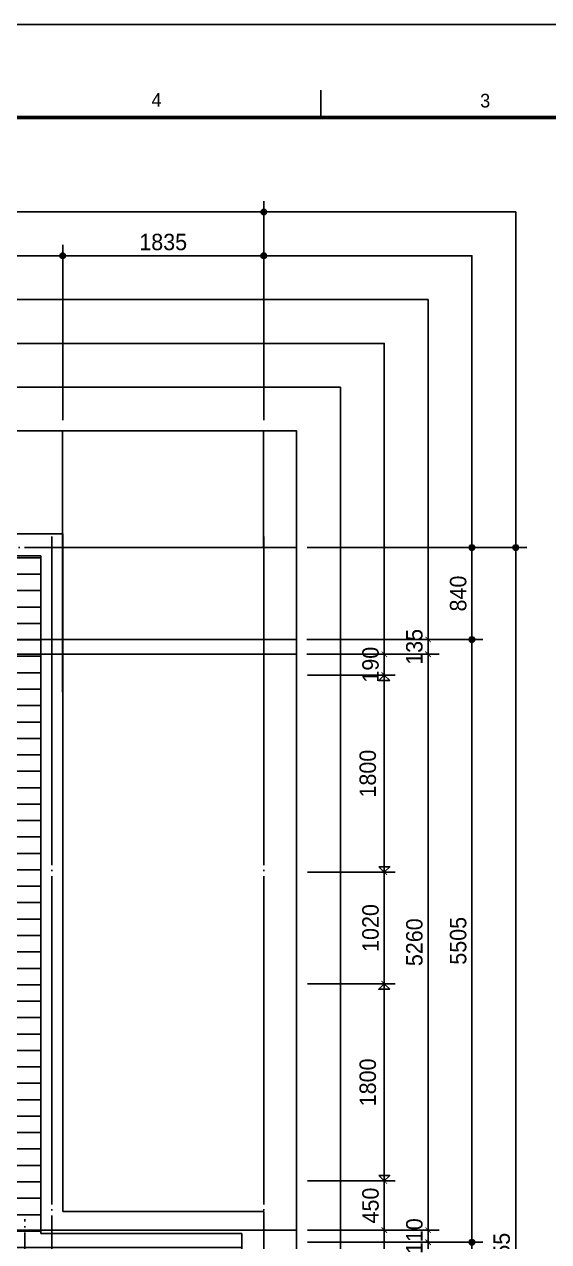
# Model space of a CAD drawing. Header units: millimetres. Extents: x -24416 to 92204, y -190080 to 23760.
# Drawn here: x 30344 to 35129, y -82399 to -71280 of the extents above; entities that cross this region are included whole.
import ezdxf
from ezdxf.enums import TextEntityAlignment as Align

# ---------------------------------------------------------------- set-up
doc = ezdxf.new("R2010")
doc.units = ezdxf.units.MM
doc.header["$LTSCALE"] = 50
doc.linetypes.add('AUDIT_D_220706163347-0', pattern=[0])
doc.linetypes.add('CEN', pattern=[62, 60, -1, 0, -1])
doc.layers.get('defpoints').update_dxf_attribs({"color": 139})
for name, color, linetype in [('AA-BORD-FORM', 7, 'Continuous'), ('AA-BORD-TEXT', 3, 'Continuous'), ('AA-XXXX-DIMS', 7, 'Continuous'), ('ARDM', 7, 'Continuous'), ('CEN_CON', 1, 'CEN'), ('CEN_WALL', 12, 'CEN'), ('DIM', 7, 'AUDIT_D_220706163347-0'), ('ELE3_CON', 7, 'Continuous'), ('HAT', 9, 'Continuous'), ('실명박스', 7, 'AUDIT_D_220706163347-0')]:
    doc.layers.add(name, color=color, linetype=linetype)
doc.layers.add('MC', color=135, linetype='Continuous', plot=False)
doc.styles.add('HAUD01', font='Dotum.ttf')
doc.styles.add('맑은고딕', font='malgun.ttf', dxfattribs={"width": 0.9})
doc.dimstyles.new('DIM-50', dxfattribs={"dimscale": 50, "dimtxt": 3, "dimasz": 1, "dimexe": 2, "dimexo": 2, "dimgap": 1, "dimtad": 1, "dimdec": 0, "dimzin": 0, "dimdsep": 46, "dimtxsty": '맑은고딕', "dimblk1": 'DIMDOT', "dimblk2": 'DIMDOT', "dimsah": 1, "dimcen": 0.09, "dimdle": 2, "dimclrd": 7, "dimclre": 7, "dimclrt": 3, "dimadec": 0, "dimazin": 0, "dimtfac": 1, "dimtdec": 0, "dimtix": 1, "dimtmove": 2, "dimatfit": 3, "dimldrblk": 'DIMDOT', "dimfxl": 1, "dimtolj": 1, "dimtzin": 0, "dimarcsym": 0})
doc.dimstyles.new('MCDIM-50', dxfattribs={"dimscale": 50, "dimtxt": 3, "dimasz": 1, "dimexe": 2, "dimexo": 2, "dimgap": 1, "dimtad": 1, "dimdec": 0, "dimzin": 0, "dimdsep": 46, "dimtxsty": '맑은고딕', "dimblk1": 'ARCHTICK', "dimblk2": 'ARCHTICK', "dimsah": 1, "dimcen": 0.09, "dimdle": 2, "dimclrd": 7, "dimclre": 7, "dimclrt": 3, "dimadec": 0, "dimazin": 0, "dimtfac": 1, "dimtdec": 0, "dimtix": 1, "dimtmove": 2, "dimatfit": 3, "dimldrblk": 'ARCHTICK', "dimfxl": 1, "dimtolj": 1, "dimtzin": 0, "dimarcsym": 0})
doc.dimstyles.new('외부100-win', dxfattribs={"dimscale": 50, "dimtxt": 3, "dimasz": 1, "dimexe": 2, "dimexo": 2.5, "dimgap": 1.5, "dimtad": 1, "dimdec": 0, "dimzin": 0, "dimdsep": 46, "dimtxsty": '맑은고딕', "dimblk": 'DO2-2', "dimblk1": 'DO2-2', "dimblk2": 'DIMDOT', "dimcen": 0.09, "dimdle": 2, "dimclrd": 7, "dimclre": 7, "dimclrt": 3, "dimadec": 0, "dimazin": 0, "dimtfac": 1, "dimtdec": 0, "dimtix": 1, "dimtmove": 2, "dimatfit": 3, "dimldrblk": 'DO2-2', "dimfxl": 1, "dimtolj": 1, "dimtzin": 0, "dimarcsym": 0})

# ---------------------------------------------------------------- blocks, each defined once
blk = doc.blocks.new('XR-FORM 청주월명')
at = {"layer": 'AA-BORD-FORM', "color": 2}
blk.add_line((661, 577), (661, 582), dxfattribs=at)
at = {"layer": 'AA-BORD-FORM', "color": 1}
blk.add_lwpolyline([(0, 0), (841, 0), (841, 594), (0, 594)], close=True, dxfattribs=at)
at = {"layer": 'AA-BORD-FORM', "color": 2, "const_width": 0.682}
blk.add_lwpolyline([(21, 17), (21, 577), (821, 577), (821, 17)], close=True, dxfattribs=at)
at = {"layer": 'AA-BORD-TEXT', "color": 7, "style": 'HAUD01'}
for s, p in [('4', (631, 580.19)), ('3', (691, 580.06))]:
    blk.add_text(s, height=2.5, dxfattribs=at).set_placement(p, align=Align.MIDDLE_CENTER)
blk = doc.blocks.new('U-121B(기본)1', base_point=(-58207, -129496))
at = {"layer": 'HAT', "ltscale": 100}
h = blk.add_hatch(dxfattribs=at)
h.set_pattern_fill('_USER', color=8, scale=150, pattern_type=0)
h.set_pattern_definition([(360, (-490988.91, -75402.56), (3e-15, 150), [])])
h.paths.add_polyline_path([(-58407, -123036), (-58407, -120606), (-60242, -120606), (-60242, -114416), (-61582, -114416), (-61582, -123036)])
at = {"layer": 'CEN_CON'}
for p, q in [((-60142, -114241), (-60142, -120896)), ((-58207, -114241), (-58207, -129796)), ((-66591, -114341), (-57916, -114341)), ((-60387, -129796), (-60387, -120476))]:
    blk.add_line(p, q, dxfattribs=at)
at = {"layer": 'CEN_WALL'}
blk.add_line((-57912, -115181), (-66587, -115181), dxfattribs=at)
at = {"layer": 'ELE3_CON'}
for p, q in [((-61582, -114216), (-60042, -114216)), ((-60042, -114216), (-60042, -120406)), ((-61582, -114416), (-60242, -114416)), ((-60242, -114416), (-60242, -120606)), ((-60042, -120406), (-58207, -120406)), ((-58207, -120406), (-58207, -123036)), ((-60242, -120606), (-58407, -120606)), ((-58407, -120606), (-58407, -123036))]:
    blk.add_line(p, q, dxfattribs=at)
at = {"layer": 'MC'}
for p, q in [((-57912, -115316), (-66587, -115316)), ((-57907, -120576), (-63687, -120576))]:
    blk.add_line(p, q, dxfattribs=at)
blk = doc.blocks.new('A$C415C5DAF')
at = {"layer": 'CEN_CON'}
for p, q in [((18208, -95756), (18208, -93371)), ((20043, -94436), (20043, -93371))]:
    blk.add_line(p, q, dxfattribs=at)
blk = doc.blocks.new('DIMDOT')
at = {"layer": 'AA-XXXX-DIMS'}
for p, q in [((-1.5, 0), (1.5, 0)), ((0, -1.5), (0, 1.5))]:
    blk.add_line(p, q, dxfattribs=at)
for radius in [0.5, 0.25]:
    blk.add_circle((0, 0), radius, dxfattribs=at)
blk = doc.blocks.new('*D311')
at = {"layer": 'defpoints', "color": 0, "transparency": 16777216}
for p in [(35916, -106164), (37516, -106164), (35916, -108699)]:
    blk.add_point(p, dxfattribs=at)
at = {"layer": 'DIM', "color": 7, "lineweight": -2, "transparency": 16777216}
for p, q in [((36016, -106164), (37616, -106164)), ((37516, -108649), (37516, -106214)), ((36016, -108699), (37616, -108699))]:
    blk.add_line(p, q, dxfattribs=at)
at = {"layer": 'DIM', "color": 7, "lineweight": -2, "transparency": 16777216, "xscale": 50, "yscale": 50, "zscale": 50}
for p, rotation in [((37516, -106164), 90), ((37516, -108699), 270)]:
    blk.add_blockref('DIMDOT', p, dxfattribs=dict(at, rotation=rotation))
at = {"layer": 'DIM', "color": 3, "transparency": 16777216, "insert": (37391, -107431), "char_height": 150, "attachment_point": 5, "rotation": 90, "style": 'HAUD01'}
blk.add_mtext('\\A1;2535', dxfattribs=at)
blk = doc.blocks.new('*D312')
at = {"layer": 'defpoints', "color": 0, "transparency": 16777216}
for p in [(35914, -100659), (37516, -100659), (35916, -106164)]:
    blk.add_point(p, dxfattribs=at)
at = {"layer": 'DIM', "color": 7, "lineweight": -2, "transparency": 16777216}
for p, q in [((36014, -100659), (37616, -100659)), ((37516, -106114), (37516, -100709)), ((36016, -106164), (37616, -106164))]:
    blk.add_line(p, q, dxfattribs=at)
at = {"layer": 'DIM', "color": 7, "lineweight": -2, "transparency": 16777216, "xscale": 50, "yscale": 50, "zscale": 50}
for p, rotation in [((37516, -100659), 90), ((37516, -106164), 270)]:
    blk.add_blockref('DIMDOT', p, dxfattribs=dict(at, rotation=rotation))
at = {"layer": 'DIM', "color": 3, "transparency": 16777216, "insert": (37391, -103411), "char_height": 150, "attachment_point": 5, "rotation": 90, "style": 'HAUD01'}
blk.add_mtext('\\A1;5505', dxfattribs=at)
blk = doc.blocks.new('*D313')
at = {"layer": 'defpoints', "color": 0, "transparency": 16777216}
for p in [(35911, -99819), (37516, -99819), (35914, -100659)]:
    blk.add_point(p, dxfattribs=at)
at = {"layer": 'DIM', "color": 7, "lineweight": -2, "transparency": 16777216}
for p, q in [((36011, -99819), (37616, -99819)), ((37516, -100609), (37516, -99869)), ((36014, -100659), (37616, -100659))]:
    blk.add_line(p, q, dxfattribs=at)
at = {"layer": 'DIM', "color": 7, "lineweight": -2, "transparency": 16777216, "xscale": 50, "yscale": 50, "zscale": 50}
for p, rotation in [((37516, -99819), 90), ((37516, -100659), 270)]:
    blk.add_blockref('DIMDOT', p, dxfattribs=dict(at, rotation=rotation))
at = {"layer": 'DIM', "color": 3, "transparency": 16777216, "insert": (37391, -100239), "char_height": 150, "attachment_point": 5, "rotation": 90, "style": 'HAUD01'}
blk.add_mtext('\\A1;840', dxfattribs=at)
blk = doc.blocks.new('*D314')
at = {"layer": 'defpoints', "color": 0, "transparency": 16777216}
for p in [(35911, -99819), (37916, -99819), (35916, -114974)]:
    blk.add_point(p, dxfattribs=at)
at = {"layer": 'DIM', "color": 7, "lineweight": -2, "transparency": 16777216}
for p, q in [((36011, -99819), (38016, -99819)), ((37916, -114924), (37916, -99869)), ((36016, -114974), (38016, -114974))]:
    blk.add_line(p, q, dxfattribs=at)
at = {"layer": 'DIM', "color": 7, "lineweight": -2, "transparency": 16777216, "xscale": 50, "yscale": 50, "zscale": 50}
for p, rotation in [((37916, -99819), 90), ((37916, -114974), 270)]:
    blk.add_blockref('DIMDOT', p, dxfattribs=dict(at, rotation=rotation))
at = {"layer": 'DIM', "color": 3, "transparency": 16777216, "insert": (37788, -106351), "char_height": 150, "attachment_point": 5, "rotation": 90, "style": 'HAUD01'}
blk.add_mtext('\\A1;15155', dxfattribs=at)
blk = doc.blocks.new('_ArchTick')
at = {"color": 0, "linetype": 'ByBlock', "const_width": 0.15}
blk.add_lwpolyline([(-0.5, -0.5), (0.5, 0.5)], dxfattribs=at)
blk = doc.blocks.new('*D318')
at = {"layer": 'defpoints', "color": 0, "linetype": 'ByBlock', "transparency": 16777216}
for p in [(35916, -106054), (37116, -106054), (35916, -106164)]:
    blk.add_point(p, dxfattribs=at)
at = {"layer": 'DIM', "color": 7, "linetype": 'ByBlock', "lineweight": -2, "transparency": 16777216}
for p, q in [((36016, -106054), (37216, -106054)), ((37116, -106054), (37116, -106004)), ((37116, -106164), (37116, -106054)), ((36016, -106164), (37216, -106164)), ((37116, -106164), (37116, -106214))]:
    blk.add_line(p, q, dxfattribs=at)
at = {"layer": 'DIM', "color": 7, "linetype": 'ByBlock', "lineweight": -2, "transparency": 16777216, "xscale": 50, "yscale": 50, "zscale": 50}
for p, rotation in [((37116, -106054), 270), ((37116, -106164), 90)]:
    blk.add_blockref('_ArchTick', p, dxfattribs=dict(at, rotation=rotation))
at = {"layer": 'DIM', "color": 3, "linetype": 'ByBlock', "transparency": 16777216, "insert": (36991, -106109), "char_height": 150, "attachment_point": 5, "rotation": 90, "style": 'HAUD01'}
blk.add_mtext('\\A1;110', dxfattribs=at)
blk = doc.blocks.new('*D319')
at = {"layer": 'defpoints', "color": 0, "linetype": 'ByBlock', "transparency": 16777216}
for p in [(35909, -100794), (37116, -100794), (35916, -106054)]:
    blk.add_point(p, dxfattribs=at)
at = {"layer": 'DIM', "color": 7, "linetype": 'ByBlock', "lineweight": -2, "transparency": 16777216}
for p, q in [((37116, -106154), (37116, -100694)), ((36009, -100794), (37216, -100794)), ((36016, -106054), (37216, -106054))]:
    blk.add_line(p, q, dxfattribs=at)
at = {"layer": 'DIM', "color": 7, "linetype": 'ByBlock', "lineweight": -2, "transparency": 16777216, "xscale": 50, "yscale": 50, "zscale": 50}
for p, rotation in [((37116, -100794), 90), ((37116, -106054), 270)]:
    blk.add_blockref('_ArchTick', p, dxfattribs=dict(at, rotation=rotation))
at = {"layer": 'DIM', "color": 3, "linetype": 'ByBlock', "transparency": 16777216, "insert": (36991, -103424), "char_height": 150, "attachment_point": 5, "rotation": 90, "style": 'HAUD01'}
blk.add_mtext('\\A1;5260', dxfattribs=at)
blk = doc.blocks.new('*D320')
at = {"layer": 'defpoints', "color": 0, "linetype": 'ByBlock', "transparency": 16777216}
for p in [(35909, -100659), (37116, -100659), (35909, -100794)]:
    blk.add_point(p, dxfattribs=at)
at = {"layer": 'DIM', "color": 7, "linetype": 'ByBlock', "lineweight": -2, "transparency": 16777216}
for p, q in [((37116, -100659), (37116, -100609)), ((36009, -100659), (37216, -100659)), ((37116, -100794), (37116, -100659)), ((36009, -100794), (37216, -100794)), ((37116, -100794), (37116, -100844))]:
    blk.add_line(p, q, dxfattribs=at)
at = {"layer": 'DIM', "color": 7, "linetype": 'ByBlock', "lineweight": -2, "transparency": 16777216, "xscale": 50, "yscale": 50, "zscale": 50}
for p, rotation in [((37116, -100659), 270), ((37116, -100794), 90)]:
    blk.add_blockref('_ArchTick', p, dxfattribs=dict(at, rotation=rotation))
at = {"layer": 'DIM', "color": 3, "linetype": 'ByBlock', "transparency": 16777216, "insert": (36991, -100726), "char_height": 150, "attachment_point": 5, "rotation": 90, "style": 'HAUD01'}
blk.add_mtext('\\A1;135', dxfattribs=at)
blk = doc.blocks.new('*D321')
at = {"layer": 'defpoints', "color": 0, "linetype": 'ByBlock', "transparency": 16777216}
for p in [(35916, -105604), (36716, -105604), (35916, -106054)]:
    blk.add_point(p, dxfattribs=at)
at = {"layer": 'DIM', "color": 7, "linetype": 'ByBlock', "lineweight": -2, "transparency": 16777216}
for p, q in [((36716, -106154), (36716, -105504)), ((36016, -105604), (36816, -105604)), ((36016, -106054), (36816, -106054))]:
    blk.add_line(p, q, dxfattribs=at)
at = {"layer": 'DIM', "color": 7, "linetype": 'ByBlock', "lineweight": -2, "transparency": 16777216, "xscale": 50, "yscale": 50, "zscale": 50}
for p, rotation in [((36716, -105604), 90), ((36716, -106054), 270)]:
    blk.add_blockref('_ArchTick', p, dxfattribs=dict(at, rotation=rotation))
at = {"layer": 'DIM', "color": 3, "linetype": 'ByBlock', "transparency": 16777216, "insert": (36591, -105829), "char_height": 150, "attachment_point": 5, "rotation": 90, "style": 'HAUD01'}
blk.add_mtext('\\A1;450', dxfattribs=at)
blk = doc.blocks.new('DO2-2')
at = {"layer": 'ARDM'}
blk.add_line((0, 0), (-2, 0), dxfattribs=at)
blk.add_lwpolyline([(-1, -1), (-1, 1), (0, 0)], close=True, dxfattribs=at)
blk = doc.blocks.new('*D322')
at = {"layer": 'defpoints', "color": 0, "linetype": 'ByBlock', "transparency": 16777216}
for p in [(35916, -103804), (36716, -103804), (35916, -105604)]:
    blk.add_point(p, dxfattribs=at)
at = {"layer": 'DIM', "color": 7, "linetype": 'ByBlock', "lineweight": -2, "transparency": 16777216}
for p, q in [((36041, -103804), (36816, -103804)), ((36716, -105554), (36716, -103854)), ((36041, -105604), (36816, -105604))]:
    blk.add_line(p, q, dxfattribs=at)
at = {"layer": 'DIM', "color": 7, "linetype": 'ByBlock', "lineweight": -2, "transparency": 16777216, "xscale": 50, "yscale": 50, "zscale": 50}
for p, rotation in [((36716, -103804), 90), ((36716, -105604), 270)]:
    blk.add_blockref('DO2-2', p, dxfattribs=dict(at, rotation=rotation))
at = {"layer": 'DIM', "color": 3, "linetype": 'ByBlock', "transparency": 16777216, "insert": (36566, -104704), "char_height": 150, "attachment_point": 5, "rotation": 90, "style": 'HAUD01'}
blk.add_mtext('\\A1;1800', dxfattribs=at)
blk = doc.blocks.new('*D323')
at = {"layer": 'defpoints', "color": 0, "linetype": 'ByBlock', "transparency": 16777216}
for p in [(35916, -102784), (36716, -102784), (35916, -103804)]:
    blk.add_point(p, dxfattribs=at)
at = {"layer": 'DIM', "color": 7, "linetype": 'ByBlock', "lineweight": -2, "transparency": 16777216}
for p, q in [((36716, -103904), (36716, -102684)), ((36016, -102784), (36816, -102784)), ((36016, -103804), (36816, -103804))]:
    blk.add_line(p, q, dxfattribs=at)
at = {"layer": 'DIM', "color": 7, "linetype": 'ByBlock', "lineweight": -2, "transparency": 16777216, "xscale": 50, "yscale": 50, "zscale": 50}
for p, rotation in [((36716, -102784), 90), ((36716, -103804), 270)]:
    blk.add_blockref('_ArchTick', p, dxfattribs=dict(at, rotation=rotation))
at = {"layer": 'DIM', "color": 3, "linetype": 'ByBlock', "transparency": 16777216, "insert": (36591, -103294), "char_height": 150, "attachment_point": 5, "rotation": 90, "style": 'HAUD01'}
blk.add_mtext('\\A1;1020', dxfattribs=at)
blk = doc.blocks.new('*D324')
at = {"layer": 'defpoints', "color": 0, "linetype": 'ByBlock', "transparency": 16777216}
for p in [(35916, -100984), (36716, -100984), (35916, -102784)]:
    blk.add_point(p, dxfattribs=at)
at = {"layer": 'DIM', "color": 7, "linetype": 'ByBlock', "lineweight": -2, "transparency": 16777216}
for p, q in [((36041, -100984), (36816, -100984)), ((36716, -102734), (36716, -101034)), ((36041, -102784), (36816, -102784))]:
    blk.add_line(p, q, dxfattribs=at)
at = {"layer": 'DIM', "color": 7, "linetype": 'ByBlock', "lineweight": -2, "transparency": 16777216, "xscale": 50, "yscale": 50, "zscale": 50}
for p, rotation in [((36716, -100984), 90), ((36716, -102784), 270)]:
    blk.add_blockref('DO2-2', p, dxfattribs=dict(at, rotation=rotation))
at = {"layer": 'DIM', "color": 3, "linetype": 'ByBlock', "transparency": 16777216, "insert": (36566, -101884), "char_height": 150, "attachment_point": 5, "rotation": 90, "style": 'HAUD01'}
blk.add_mtext('\\A1;1800', dxfattribs=at)
blk = doc.blocks.new('*D325')
at = {"layer": 'defpoints', "color": 0, "linetype": 'ByBlock', "transparency": 16777216}
for p in [(35911, -100794), (36716, -100794), (35916, -100984)]:
    blk.add_point(p, dxfattribs=at)
at = {"layer": 'DIM', "color": 7, "linetype": 'ByBlock', "lineweight": -2, "transparency": 16777216}
for p, q in [((36011, -100794), (36816, -100794)), ((36716, -100794), (36716, -100744)), ((36716, -100984), (36716, -100794)), ((36016, -100984), (36816, -100984)), ((36716, -100984), (36716, -101034))]:
    blk.add_line(p, q, dxfattribs=at)
at = {"layer": 'DIM', "color": 7, "linetype": 'ByBlock', "lineweight": -2, "transparency": 16777216, "xscale": 50, "yscale": 50, "zscale": 50}
for p, rotation in [((36716, -100794), 270), ((36716, -100984), 90)]:
    blk.add_blockref('_ArchTick', p, dxfattribs=dict(at, rotation=rotation))
at = {"layer": 'DIM', "color": 3, "linetype": 'ByBlock', "transparency": 16777216, "insert": (36591, -100889), "char_height": 150, "attachment_point": 5, "rotation": 90, "style": 'HAUD01'}
blk.add_mtext('\\A1;190', dxfattribs=at)
blk = doc.blocks.new('*D336')
at = {"layer": 'defpoints', "color": 0, "transparency": 16777216}
for p in [(33781, -97154), (32241, -98754), (33781, -98754)]:
    blk.add_point(p, dxfattribs=at)
at = {"layer": 'DIM', "color": 7, "lineweight": -2, "transparency": 16777216}
for p, q in [((32241, -98654), (32241, -97054)), ((33781, -98654), (33781, -97054)), ((32291, -97154), (33731, -97154))]:
    blk.add_line(p, q, dxfattribs=at)
at = {"layer": 'DIM', "color": 7, "lineweight": -2, "transparency": 16777216, "xscale": 50, "yscale": 50, "zscale": 50, "rotation": 180}
blk.add_blockref('DIMDOT', (32241, -97154), dxfattribs=at)
at = {"layer": 'DIM', "color": 7, "lineweight": -2, "transparency": 16777216, "xscale": 50, "yscale": 50, "zscale": 50}
blk.add_blockref('DIMDOT', (33781, -97154), dxfattribs=at)
at = {"layer": 'DIM', "color": 3, "transparency": 16777216, "insert": (33011, -97029), "char_height": 150, "attachment_point": 5, "style": 'HAUD01'}
blk.add_mtext('\\A1;1540', dxfattribs=at)
blk = doc.blocks.new('*D337')
at = {"layer": 'defpoints', "color": 0, "transparency": 16777216}
for p in [(35616, -97154), (33781, -98754), (35616, -98754)]:
    blk.add_point(p, dxfattribs=at)
at = {"layer": 'DIM', "color": 7, "lineweight": -2, "transparency": 16777216}
for p, q in [((33781, -98654), (33781, -97054)), ((35616, -98654), (35616, -97054)), ((33831, -97154), (35566, -97154))]:
    blk.add_line(p, q, dxfattribs=at)
at = {"layer": 'DIM', "color": 7, "lineweight": -2, "transparency": 16777216, "xscale": 50, "yscale": 50, "zscale": 50, "rotation": 180}
blk.add_blockref('DIMDOT', (33781, -97154), dxfattribs=at)
at = {"layer": 'DIM', "color": 7, "lineweight": -2, "transparency": 16777216, "xscale": 50, "yscale": 50, "zscale": 50}
blk.add_blockref('DIMDOT', (35616, -97154), dxfattribs=at)
at = {"layer": 'DIM', "color": 3, "transparency": 16777216, "insert": (34698, -97029), "char_height": 150, "attachment_point": 5, "style": 'HAUD01'}
blk.add_mtext('\\A1;1835', dxfattribs=at)
blk = doc.blocks.new('*D338')
at = {"layer": 'defpoints', "color": 0, "transparency": 16777216}
for p in [(35616, -96754), (11051, -98754), (35616, -98754)]:
    blk.add_point(p, dxfattribs=at)
at = {"layer": 'DIM', "color": 7, "lineweight": -2, "transparency": 16777216}
for p, q in [((11051, -98654), (11051, -96654)), ((35616, -98654), (35616, -96654)), ((11101, -96754), (35566, -96754))]:
    blk.add_line(p, q, dxfattribs=at)
at = {"layer": 'DIM', "color": 7, "lineweight": -2, "transparency": 16777216, "xscale": 50, "yscale": 50, "zscale": 50, "rotation": 180}
blk.add_blockref('DIMDOT', (11051, -96754), dxfattribs=at)
at = {"layer": 'DIM', "color": 7, "lineweight": -2, "transparency": 16777216, "xscale": 50, "yscale": 50, "zscale": 50}
blk.add_blockref('DIMDOT', (35616, -96754), dxfattribs=at)
at = {"layer": 'DIM', "color": 3, "transparency": 16777216, "insert": (23333, -96629), "char_height": 150, "attachment_point": 5, "style": 'HAUD01'}
blk.add_mtext('\\A1;24565', dxfattribs=at)
blk = doc.blocks.new('DIM-1108')
at = {"layer": 'DIM'}
for base, p1, p2, picture, middle in [((35615.7, -96753.8), (11050.7, -98753.8), (35615.7, -98753.8), '*D338', (23333.2, -96628.7)), ((33780.7, -97153.8), (32240.7, -98753.8), (33780.7, -98753.8), '*D336', (33010.7, -97028.7)), ((35615.7, -97153.8), (33780.7, -98753.8), (35615.7, -98753.8), '*D337', (34698.2, -97028.7))]:
    dim = blk.add_linear_dim(base=base, p1=p1, p2=p2, dimstyle='DIM-50', override={"dimscale": 50, "dimtxsty": 'HAUD01'}, dxfattribs=at)
    dim.commit()
    dim.dimension.update_dxf_attribs({"geometry": picture, "text_midpoint": middle})
for base, p1, p2, picture, middle in [((37515.7, -99818.8), (35914, -100658.8), (35910.7, -99818.8), '*D313', (37390.6, -100238.8)), ((37515.7, -100658.8), (35915.7, -106163.8), (35914, -100658.8), '*D312', (37390.6, -103411.3)), ((37515.7, -106163.8), (35915.7, -108698.8), (35915.7, -106163.8), '*D311', (37390.6, -107431.3))]:
    dim = blk.add_linear_dim(base=base, p1=p1, p2=p2, angle=270, dimstyle='DIM-50', override={"dimscale": 50, "dimtxsty": 'HAUD01'}, dxfattribs=at)
    dim.commit()
    dim.dimension.update_dxf_attribs({"geometry": picture, "text_midpoint": middle})
dim = blk.add_linear_dim(base=(37915.7, -99818.8), p1=(35915.7, -114973.8), p2=(35910.7, -99818.8), angle=270, dimstyle='DIM-50', override={"dimscale": 50, "dimtxsty": 'HAUD01'}, dxfattribs=at)
dim.commit()
dim.dimension.update_dxf_attribs({"geometry": '*D314', "text_midpoint": (37787.8, -106351.3), "dimtype": 128})
at = {"layer": 'DIM', "linetype": 'ByBlock'}
for base, p1, p2, dimstyle, picture, middle in [((37115.7, -100658.8), (35909, -100793.8), (35909, -100658.8), 'MCDIM-50', '*D320', (36990.6, -100726.3)), ((37115.7, -100793.8), (35915.7, -106053.8), (35909, -100793.8), 'MCDIM-50', '*D319', (36990.6, -103423.8)), ((36715.7, -100793.8), (35915.7, -100983.8), (35910.7, -100793.8), 'MCDIM-50', '*D325', (36590.6, -100888.8)), ((36715.7, -100983.8), (35915.7, -102783.8), (35915.7, -100983.8), '외부100-win', '*D324', (36565.6, -101883.8)), ((36715.7, -102783.8), (35915.7, -103803.8), (35915.7, -102783.8), 'MCDIM-50', '*D323', (36590.6, -103293.8)), ((36715.7, -103803.8), (35915.7, -105603.8), (35915.7, -103803.8), '외부100-win', '*D322', (36565.6, -104703.8)), ((36715.7, -105603.8), (35915.7, -106053.8), (35915.7, -105603.8), 'MCDIM-50', '*D321', (36590.6, -105828.8)), ((37115.7, -106053.8), (35915.7, -106163.8), (35915.7, -106053.8), 'MCDIM-50', '*D318', (36990.6, -106108.8))]:
    dim = blk.add_linear_dim(base=base, p1=p1, p2=p2, angle=270, dimstyle=dimstyle, override={"dimtxsty": 'HAUD01'}, dxfattribs=at)
    dim.commit()
    dim.dimension.update_dxf_attribs({"geometry": picture, "text_midpoint": middle})

msp = doc.modelspace()

# ---------------------------------------------------------------- linework, layer by layer
at = {"layer": 'defpoints'}
for points in [[(4504, -72994), (34829, -72994), (34829, -93514), (4504, -93514)], [(4904, -73394), (34429, -73394), (34429, -93114), (4904, -93114)], [(5304, -73794), (34029, -73794), (34029, -92714), (5304, -92714)], [(5704, -74194), (33629, -74194), (33629, -92314), (5704, -92314)], [(6104, -74594), (33229, -74594), (33229, -91914), (6104, -91914)], [(6504, -74994), (32829, -74994), (32829, -91514), (6504, -91514)]]:
    msp.add_lwpolyline(points, close=True, dxfattribs=at)

# ---------------------------------------------------------------- block references
for name, p in [('DIM-1108', (-3087, 23760)), ('U-121B(기본)1', (32529, -91214))]:
    msp.add_blockref(name, p)
at = {"xscale": 50, "yscale": 50, "zscale": 50}
msp.add_blockref('XR-FORM 청주월명', (0, -100980), dxfattribs=at)
at = {"layer": '실명박스'}
msp.add_blockref('A$C415C5DAF', (12485, 18377), dxfattribs=at)

doc.saveas('drawing.dxf')
